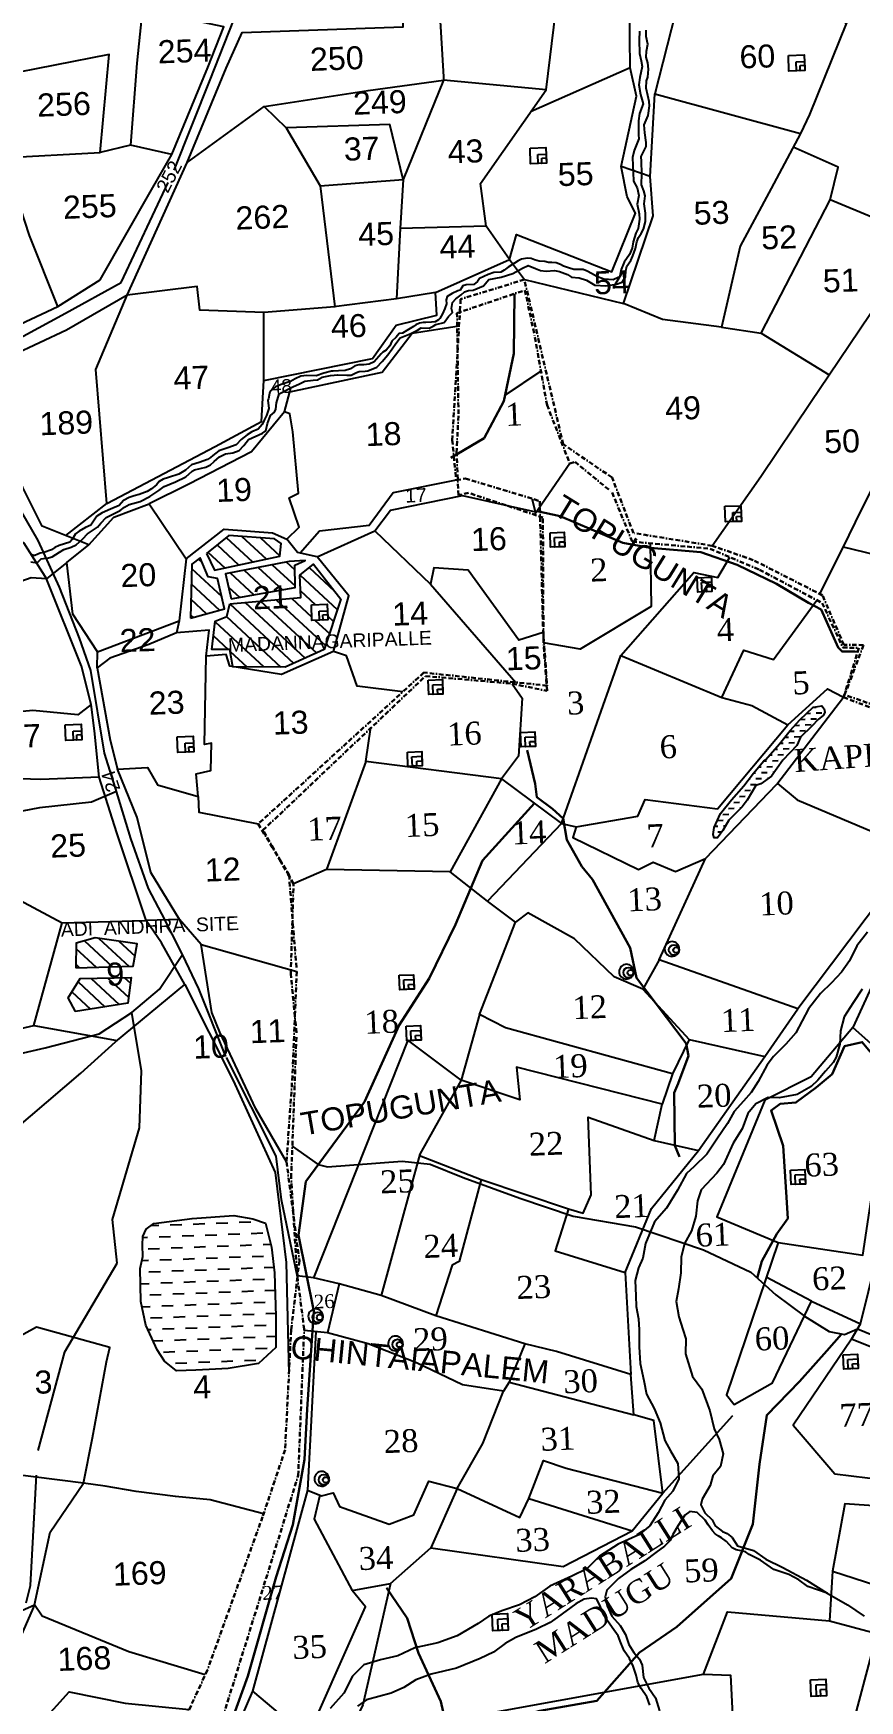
# Model space of a CAD drawing. Header units: inches. Extents: x 304037 to 460575, y 1453943 to 1639883.
# Drawn here: x 324650 to 325574, y 1598648 to 1600512 of the extents above; entities that cross this region are included whole.
import ezdxf

# ---------------------------------------------------------------- set-up
doc = ezdxf.new("R2010")
doc.units = ezdxf.units.IN
doc.header["$MEASUREMENT"] = 0
for name, pattern in [('ACAD_ISO02W100', [15, 12, -3]), ('ACAD_ISO07W100', [3, 0, -3]), ('BORDER', [1.75, 0.5, -0.25, 0.5, -0.25, 0, -0.25])]:
    doc.linetypes.add(name, pattern=pattern)
for name, color, linetype in [('CARTTRACK', 30, 'ACAD_ISO02W100'), ('NALA', 4, 'Continuous'), ('SQUAREWELL', 5, 'Continuous'), ('SURVEY_BND', 7, 'Continuous'), ('SURVEY_NO', 7, 'Continuous'), ('TEXT', 7, 'Continuous'), ('VILLAGE_AREA', 1, 'Continuous'), ('WATER_BODY', 4, 'Continuous')]:
    doc.layers.add(name, color=color, linetype=linetype)
doc.layers.add('FOOTPATH', color=150, linetype='ACAD_ISO07W100', lineweight=30)
doc.layers.add('VILL_BOUNDARY', color=6, linetype='BORDER', lineweight=30)
doc.styles.get("Standard").update_dxf_attribs({"font": 'arial.ttf'})
pattern_1 = [(135, (-592.0159, -564.5974), (-0.8838835, -0.8838835), [])]

# ---------------------------------------------------------------- blocks, each defined once
blk = doc.blocks.new('MADANAGARIAPALLE')
at = {"layer": 'VILLAGE_AREA'}
h = blk.add_hatch(dxfattribs=at)
h.set_pattern_fill('ANSI31', color=256, scale=10, angle=90, style=0)
h.set_pattern_definition(pattern_1)
h.paths.add_polyline_path([(-82.78, -131.84), (-85.28, -133.69), (-84.49, -135.53), (-77.34, -134.27), (-77.13, -132.92), (-77.84, -132.4)])
h.paths.add_polyline_path([(-87.26, -140.64), (-83.54, -139.77), (-84.17, -136.46), (-85.18, -136.23), (-85.97, -134.15), (-86.92, -134.8)])
h.paths.add_polyline_path([(-82.78, -138.72), (-75.81, -137.75), (-75.75, -134.87), (-76.34, -134.88), (-83.28, -135.98)])
h.paths.add_polyline_path([(-82.96, -139.26), (-83.31, -140.61), (-84.6, -141.08), (-85.1, -144.11), (-83.12, -144.19), (-82.87, -146.07), (-77.21, -146.33), (-72.91, -144.56), (-70.9, -139.18), (-73.7, -135.28), (-75.23, -136.44), (-75.23, -138.84)])
h.paths.add_polyline_path([(-74.11, -141.38), (-74.11, -139.68), (-72.38, -139.68), (-72.38, -141.38)], flags=16)
h.paths.add_polyline_path([(-81.05, -140.57), (-76.11, -140.57), (-76.11, -136.83), (-81.05, -136.83)], flags=24)
h.paths.add_polyline_path([(-83.69, -144.89), (-59.06, -144.89), (-59.06, -142.59), (-83.69, -142.59)], flags=9)
h = blk.add_hatch(dxfattribs=at)
h.set_pattern_fill('ANSI31', color=256, scale=10, angle=90, style=0)
h.set_pattern_definition(pattern_1)
h.paths.add_polyline_path([(-100.69, -179.26), (-102.07, -181.31), (-101.33, -182.8), (-95.63, -182.12), (-95.16, -179.36)])
h.paths.add_polyline_path([(-101.13, -178.07), (-94.89, -178.14), (-94.35, -175.74), (-98.91, -174.9), (-100.99, -175.4)])
h.paths.add_polyline_path([(-98.46, -180.84), (-95.35, -180.84), (-95.35, -177.03), (-98.46, -177.03)], flags=9)
at = {"layer": 'WATER_BODY'}
h = blk.add_hatch(dxfattribs=at)
h.set_pattern_fill('DASH', color=256, scale=10, style=0)
h.set_pattern_definition([(0, (-592.0159, -564.5974), (1.25, 1.25), [1.25, -1.25])])
h.paths.add_polyline_path([(-82.9, -221.69), (-80.96, -220.02), (-80.85, -216.68), (-80.81, -211.92), (-81.04, -209.13), (-81.59, -206.5), (-82.93, -206.01), (-84.98, -205.57), (-89.52, -205.71), (-93.68, -206.12), (-94.54, -206.68), (-94.95, -207.46), (-95.02, -208.39), (-95.02, -209.65), (-95.36, -210.92), (-95.43, -214.52), (-94.95, -217.09), (-94.35, -218.53), (-93.83, -219.8), (-93.09, -221.06), (-91.82, -222.18), (-89.74, -222.18), (-88.29, -222.14), (-86.21, -222.1)])
at = {"layer": 'CARTTRACK'}
for points in [[(-112.25, -112.84), (-107.49, -110.97), (-99.6, -107.09), (-93.45, -103.99), (-87.24, -92.03), (-82.98, -82.37), (-78.13, -71.31), (-76.72, -66.74), (-74.16, -54.86), (-72.02, -45.34), (-71.83, -44.11)], [(-112.74, -188.16), (-104.77, -186.64), (-98.84, -185.32), (-95.22, -183.14), (-92.13, -180.71), (-89.5, -177.06), (-91.56, -172.56), (-92.91, -169.77), (-94.64, -164.27), (-96.08, -158.77), (-97.15, -154.91), (-98.3, -145.92), (-99.38, -142.35), (-101.35, -136.76), (-103.49, -131.61), (-106.16, -126.56)], [(-95.99, -159.13), (-98.73, -160.19), (-104.4, -160.6), (-110.95, -161.61), (-116.5, -162.59), (-122.3, -164.34), (-126.93, -166.09), (-129.78, -168.06), (-130.68, -169.5), (-130.99, -171.72), (-129.95, -180.36), (-131.89, -180.86), (-135.55, -181.03), (-134.17, -187.08), (-132.91, -192.99), (-132.49, -194.37)], [(-78.33, -212.48), (-79.74, -204.05), (-80.14, -199.31), (-85.19, -188.3), (-87.85, -180.86), (-89.5, -177.06)], [(-113.16, -261.14), (-108.53, -244.85), (-107.16, -230.22), (-103.85, -219.66), (-97.82, -210.26), (-98.17, -205.49), (-94.85, -195.69), (-94.4, -189.51), (-95.22, -183.14)]]:
    blk.add_lwpolyline(points, dxfattribs=at)
at = {"layer": 'NALA'}
for points in [[(-36.22, -78.84), (-36.27, -79.79), (-36.29, -81.24), (-36.17, -82.07), (-36.07, -82.69), (-36.36, -83.86), (-36.51, -84.65), (-36.36, -85.69), (-36.12, -86.74), (-36.54, -87.74), (-36.7, -88.56), (-36.74, -90.07), (-36.74, -90.49), (-36.97, -91.05), (-37.29, -91.75), (-37.49, -92.48), (-37.49, -93.38), (-37.49, -94.11), (-37.48, -95.08), (-37.1, -95.79), (-36.96, -96.63), (-37.17, -97.57), (-37, -98.64), (-36.98, -99.21), (-37.14, -100.2), (-37.43, -100.7), (-37.74, -101.64), (-37.87, -102.32), (-38.19, -102.99), (-38.81, -103.82), (-39.15, -104.6), (-39.33, -105.3), (-39.52, -105.46), (-40.07, -105.66), (-41.08, -105.56), (-41.85, -105.25), (-42.39, -104.92), (-42.87, -104.62), (-43.29, -104.45), (-44.29, -104.41), (-44.86, -104.2), (-45.41, -103.98), (-45.73, -103.8), (-46.19, -103.61), (-46.64, -103.56), (-47.03, -103.52), (-47.42, -103.4), (-48.02, -103.36), (-48.52, -103.19), (-48.88, -103.05), (-49.29, -102.98), (-49.93, -103.07), (-50.3, -103.25), (-51.4, -103.89), (-51.86, -104.18), (-52.24, -104.4), (-52.98, -104.4), (-53.6, -104.59), (-54.1, -104.81), (-54.57, -105), (-54.81, -105.32), (-55.21, -105.63), (-56.03, -105.63), (-56.4, -105.73), (-56.51, -105.88), (-56.71, -106.17), (-56.98, -106.25), (-57.58, -106.52), (-58.16, -106.83), (-58.26, -107.17), (-58.26, -107.59), (-58.46, -108.1), (-58.71, -108.68), (-58.88, -108.93), (-59.01, -109.17), (-59.17, -109.32), (-59.55, -109.51), (-59.93, -109.55), (-60.55, -109.55), (-60.85, -109.55), (-61.26, -109.59), (-61.64, -109.75), (-61.91, -109.92), (-62.66, -110.34), (-63.12, -110.6), (-63.49, -110.62), (-63.82, -111.02), (-64.31, -111.44), (-64.54, -111.93), (-64.96, -112.37), (-65.35, -112.58), (-65.52, -112.75), (-66.32, -113.59), (-66.87, -113.85), (-67.46, -113.88), (-67.99, -113.88), (-68.44, -113.97), (-68.92, -114.27), (-69.5, -114.41), (-70.21, -114.43), (-70.79, -114.44), (-70.98, -114.44), (-71.82, -114.61), (-72.67, -114.87), (-73.69, -114.81), (-74.33, -114.85), (-74.95, -115.11), (-75.47, -115.41), (-76.31, -115.61), (-77.11, -115.92), (-77.69, -116.33), (-77.79, -116.52), (-77.84, -116.78), (-77.94, -117.17), (-78, -117.32), (-77.93, -118.24), (-78.22, -118.98), (-78.5, -119.48), (-78.73, -119.94), (-79.17, -120.43), (-79.85, -120.71), (-80.4, -120.99), (-81.07, -121.47), (-81.61, -122.03), (-82.55, -122.34), (-83.53, -122.61), (-84.18, -123.1), (-84.47, -123.3), (-84.78, -123.51), (-85.71, -123.8), (-86.56, -124.03), (-87.23, -124.57), (-87.95, -124.98), (-89.08, -125.32), (-89.68, -125.47), (-90.11, -125.69), (-90.42, -126.05), (-90.97, -126.46), (-91.46, -126.75), (-92.35, -127.04), (-92.9, -127.16), (-93.42, -127.33), (-94.07, -127.6), (-94.54, -128.15), (-95.51, -128.49), (-96.42, -128.87), (-97, -129.22), (-97.31, -129.64), (-97.7, -130.17), (-98.3, -130.39), (-98.98, -130.76), (-99.39, -131.03), (-99.79, -131.62), (-100.05, -131.93), (-101.22, -132.23), (-101.68, -132.44), (-102.05, -132.67), (-102.89, -132.94), (-103.31, -132.99), (-103.56, -133.09), (-103.91, -133.22), (-103.99, -133.23), (-104.22, -133.14)], [(-104.37, -133.88), (-103.68, -134.02), (-103.24, -133.62), (-102.44, -133.52), (-102.03, -133.43), (-101.19, -132.96), (-100.71, -132.68), (-99.92, -132.48), (-99.37, -132.23), (-98.64, -131.61), (-98.08, -131.07), (-96.98, -130.42), (-96.6, -129.97), (-96.01, -129.39), (-94.45, -128.69), (-93.99, -128.34), (-93.46, -128.09), (-92.26, -127.81), (-91.19, -127.3), (-90.19, -126.69), (-89.6, -126.26), (-88.35, -125.82), (-87.19, -125.3), (-86.51, -124.7), (-86.22, -124.59), (-84.99, -124.33), (-84.47, -124.11), (-84.06, -123.74), (-83.48, -123.29), (-82.82, -122.98), (-82.01, -122.91), (-81.32, -122.67), (-80.8, -122.16), (-80.27, -121.51), (-78.72, -120.87), (-78.35, -120.65), (-78.14, -119.86), (-77.79, -119.01), (-77.32, -118.65), (-77.18, -118.33), (-77.09, -117.65), (-76.75, -116.69), (-75.23, -115.97), (-74.52, -115.67), (-73.93, -115.42), (-73.01, -115.35), (-72.52, -115.32), (-72.02, -115.07), (-71.1, -114.92), (-70.31, -114.85), (-69.34, -114.95), (-68.86, -114.95), (-68.28, -114.67), (-67.99, -114.59), (-67.32, -114.56), (-67.03, -114.56), (-66.07, -114.2), (-65.45, -113.61), (-64.8, -112.89), (-64.32, -112.28), (-63.88, -111.71), (-63.42, -111.1), (-62.29, -110.72), (-61.48, -110.34), (-61.1, -110.11), (-60.23, -110.17), (-59.77, -109.97), (-59.48, -109.8), (-58.57, -109.62), (-58.08, -108.98), (-57.64, -108.57), (-57.71, -108.15), (-57.58, -107.48), (-57.2, -107.1), (-56.62, -106.7), (-56.24, -106.38), (-55.8, -106.24), (-55.28, -106.22), (-54.15, -105.82), (-53.55, -105.14), (-52.2, -104.94), (-50.93, -104.58), (-49.86, -104.05), (-49.25, -103.78), (-48.45, -104.15), (-47.91, -104.37), (-47.29, -104.47), (-46.39, -104.43), (-45.86, -104.56), (-44.99, -104.91), (-44.59, -105.23), (-43.77, -105.34), (-42.96, -105.6), (-42.09, -106.19), (-40.89, -106.3), (-39.74, -106.16), (-39.09, -105.95), (-38.74, -105.39), (-38.66, -104.75), (-38.52, -104.26), (-38.08, -103.64), (-37.84, -103.15), (-37.52, -102.38), (-37.35, -101.65), (-37.17, -101.2), (-36.85, -100.77), (-36.57, -100.3), (-36.32, -99.49), (-36.29, -98.59), (-36.39, -97.58), (-36.25, -96.72), (-36.38, -96.14), (-36.61, -95.48), (-36.55, -94.28), (-36.53, -92.95), (-36.53, -92.41), (-35.95, -91.37), (-35.96, -90.92), (-36.06, -89.89), (-36.08, -89.01), (-35.62, -88), (-35.44, -86.95), (-35.46, -86.49), (-35.56, -85.85), (-35.73, -85.02), (-35.66, -84.25), (-35.49, -83.86), (-35.39, -82.98), (-35.45, -82.29), (-35.61, -81.67), (-35.54, -81.03), (-35.37, -80.29), (-35.52, -79.45), (-35.5, -78.74)]]:
    blk.add_lwpolyline(points, dxfattribs=at)
at = {"layer": 'SQUAREWELL'}
for points in [[(-20.17, -82.07), (-18.44, -82.07), (-18.44, -83.77), (-20.17, -83.77)], [(-19.34, -82.79), (-18.44, -82.79), (-18.44, -83.77), (-19.34, -83.77)], [(-18.95, -83.2), (-18.44, -83.2), (-18.44, -83.77), (-18.95, -83.77)], [(-48.56, -91.07), (-46.83, -91.07), (-46.83, -92.77), (-48.56, -92.77)], [(-47.72, -91.79), (-46.83, -91.79), (-46.83, -92.77), (-47.72, -92.77)], [(-47.33, -92.2), (-46.83, -92.2), (-46.83, -92.77), (-47.33, -92.77)], [(-28.88, -130.67), (-27.15, -130.67), (-27.15, -132.37), (-28.88, -132.37)], [(-28.04, -131.39), (-27.15, -131.39), (-27.15, -132.37), (-28.04, -132.37)], [(-27.65, -131.81), (-27.15, -131.81), (-27.15, -132.37), (-27.65, -132.37)], [(-74.11, -139.68), (-72.38, -139.68), (-72.38, -141.38), (-74.11, -141.38)], [(-73.28, -140.4), (-72.38, -140.4), (-72.38, -141.38), (-73.28, -141.38)], [(-72.89, -140.81), (-72.38, -140.81), (-72.38, -141.38), (-72.89, -141.38)], [(-101.29, -151.69), (-99.56, -151.69), (-99.56, -153.39), (-101.29, -153.39)], [(-100.46, -152.41), (-99.56, -152.41), (-99.56, -153.39), (-100.46, -153.39)], [(-100.07, -152.82), (-99.56, -152.82), (-99.56, -153.39), (-100.07, -153.39)], [(-89.19, -153.45), (-87.46, -153.45), (-87.46, -155.15), (-89.19, -155.15)], [(-88.35, -154.17), (-87.46, -154.17), (-87.46, -155.15), (-88.35, -155.15)], [(-87.96, -154.59), (-87.46, -154.59), (-87.46, -155.15), (-87.96, -155.15)]]:
    blk.add_lwpolyline(points, close=True, dxfattribs=at)
at = {"layer": 'SURVEY_BND'}
for points in [[(-37.39, -82.76), (-37.22, -76.25), (-34.08, -63.86), (-33.59, -62.56), (-29.49, -53.89), (-25.41, -38.58), (-24.01, -33.18), (-20.41, -22.04), (-28.02, -25.14), (-36.74, -28.8), (-44.37, -31.87)], [(-6.48, -102.37), (-1.76, -98.64), (0.35, -86.47), (1.24, -81.37), (6.6, -70.27), (10.05, -58.46), (13.02, -48.09), (4.88, -40.89), (-0.58, -36), (-5.59, -31.31), (-8.4, -40.43), (-9.56, -43.83), (-14.25, -52.59), (-17.77, -66.21), (-18.8, -70.56), (-16.95, -71.24), (-16.69, -71.33), (-15.77, -78.01), (-13.73, -78.75), (-18.13, -88.55), (-19.17, -90.57)], [(-108.72, -52.35), (-98.49, -59.03), (-93.28, -63.1), (-91.31, -65.22), (-88.9, -66.33), (-90.84, -80.26), (-91.85, -89.13), (-95.17, -89.82), (-93.82, -79.22), (-105.68, -81.1), (-115.47, -82.37)], [(-87.44, -90.3), (-83.18, -81.01), (-81.26, -76.67), (-85.55, -75.63), (-86.1, -67.01), (-88.9, -66.33)], [(-46.59, -84.81), (-45.22, -76.3), (-44.05, -68.99), (-52.76, -67.46), (-53.53, -65.21)], [(-85.78, -91.23), (-81.17, -81.17), (-79.32, -77.36), (-61.83, -77.41), (-61.53, -73.09), (-57.86, -73.86), (-57.65, -82.98), (-57.66, -83.36)], [(-15.77, -78.01), (-31.7, -73.7), (-32.27, -77.15), (-34.79, -85.68)], [(-51.24, -103.05), (-50.36, -100.39), (-40.19, -104.81), (-37.37, -98.54), (-38.23, -96.72), (-38.75, -93.42), (-36.79, -85.88), (-37.39, -82.76), (-48.36, -87.15)], [(-98, -132.27), (-102.98, -130.06), (-104.91, -125.82), (-107.34, -122), (-108.54, -112.72), (-109.99, -110.37), (-112.58, -100.42), (-115.16, -89.68), (-116.4, -83.68)], [(-77.2, -85.49), (-65.87, -84.16), (-57.66, -83.36)], [(-53.64, -99.35), (-54.08, -94.69), (-46.59, -84.81), (-57.66, -83.36), (-62.43, -93.95), (-62.95, -99.25)], [(-92.85, -105.39), (-85.78, -91.23), (-77.2, -85.49), (-74.92, -87.89), (-71.46, -94.3), (-70.35, -107.48), (-78.09, -107.81)], [(-35.66, -94.61), (-34.79, -85.68), (-19.17, -90.57), (-22.59, -96.43), (-26.18, -102.55), (-28.52, -111.24), (-34.87, -110.19), (-39.04, -108.29)], [(-71.46, -94.3), (-62.43, -93.95), (-63.68, -87.93), (-74.92, -87.89)], [(-109.99, -110.37), (-100.39, -106.33), (-103.19, -98.51), (-105.29, -91.08), (-105.88, -90)], [(-105.88, -90), (-95.17, -89.82)], [(-100.39, -106.33), (-95.69, -103.62), (-89.76, -94.06), (-87.44, -90.3), (-91.85, -89.13)], [(-28.52, -111.24), (-24.25, -112.06), (-16.21, -97.88), (-15.23, -94.37), (-20.02, -92.03)], [(-49.7, -105.29), (-39.04, -108.29), (-35.47, -98.9), (-35.66, -94.61), (-38.75, -93.42)], [(-51.24, -103.05), (-53.64, -99.35), (-62.95, -99.25), (-63.63, -106.88)], [(-24.25, -112.06), (-17.02, -116.83), (-6.48, -102.37), (-16.21, -97.88)], [(-59.38, -106.33), (-51.24, -103.05), (-49.7, -105.29)], [(-6.48, -102.37), (-6.71, -105.7), (-5.93, -111.81), (-5.65, -115.34), (-10.99, -125.93), (-14.81, -132.93), (-16.29, -135.69), (-18.98, -140.53)], [(-95.89, -127.87), (-83.89, -122.12), (-78.77, -119.63), (-78.36, -115.19), (-78.09, -107.81), (-85, -107.28), (-85.22, -104.72), (-92.85, -105.39)], [(-100.44, -131.19), (-95.89, -127.87), (-96.54, -113.32), (-92.85, -105.39), (-99.55, -108.92), (-108.54, -112.72)], [(-78.36, -115.19), (-66.48, -113.22), (-63.77, -109.73), (-59.35, -108.78), (-59.38, -106.33), (-63.63, -106.88), (-70.47, -107.49)], [(-76.24, -118.64), (-75.57, -116.51), (-65.48, -114.75), (-62.1, -110.63), (-56.97, -110.04)], [(-16.2, -135.53), (-4.55, -138.84), (0.74, -140.43), (2.85, -133.55), (4.22, -127.99), (5.54, -123.39), (-1.18, -121.67), (-3.6, -119.11), (-5.65, -115.34)], [(-30.42, -134.9), (-24.87, -127.59), (-19.18, -119.77), (-17.02, -116.83)], [(-87.5, -134.19), (-83.27, -131.13), (-78.02, -131.72), (-76.51, -132.48), (-75.12, -131.21), (-76.08, -128.01), (-75.04, -127.54), (-75.41, -120.85), (-75.67, -118.88), (-76.24, -118.64), (-80, -122.86), (-86.92, -126.11), (-91.29, -128.07)], [(-100.44, -134.1), (-98, -132.27), (-95.17, -129.37), (-91.29, -128.07), (-87.5, -134.19), (-88.52, -140.9)], [(-57.9, -126.77), (-64.79, -127.86), (-67.53, -131.31), (-72.92, -131.75), (-75.1, -134.05)], [(-66.94, -131.92), (-65.14, -129.73), (-57.27, -128.46), (-49.44, -130.5), (-49.74, -129.08)], [(-124.21, -145.15), (-116.27, -137.32), (-105.08, -131.76), (-102.72, -135.78)], [(-73.29, -134.52), (-66.94, -131.92), (-61.11, -137.91), (-52.27, -148.91)], [(-71.89, -144.83), (-70.01, -138.86), (-73.29, -134.52), (-75.4, -133.97), (-76.51, -132.48)], [(-98.38, -149.58), (-99.28, -145.4), (-102.72, -135.78), (-104.4, -135.61), (-114.56, -138.81), (-115.17, -142.48), (-118.12, -144.55), (-123.51, -150.45)], [(-97.48, -143.9), (-100.01, -139.72), (-100.44, -134.1), (-102.72, -135.78)], [(-49.08, -143.63), (-51.74, -144.34), (-56.96, -136.55), (-60.68, -136.18), (-61.11, -137.91)], [(-97.59, -145.64), (-97.48, -143.9), (-88.52, -140.9), (-88.84, -142.18)], [(-87.14, -160), (-87.29, -157.52), (-85.67, -157.25), (-85.5, -154.27), (-86.27, -154.39), (-85.71, -144.81), (-85.29, -142.02), (-88.84, -142.18), (-91.89, -143.34), (-96.16, -144.65), (-97.59, -145.64), (-96.47, -153.55), (-95.81, -156.73)], [(-64.54, -149.47), (-69.48, -148.7), (-70.52, -145.37), (-71.89, -144.83), (-77.62, -147.13), (-83.2, -146), (-83.56, -144.74), (-85.71, -144.81)], [(-97.83, -157.52), (-98.14, -152.48), (-98.38, -149.58), (-99.88, -150.68), (-104.74, -150.03), (-110.76, -150.35), (-112.86, -151.13), (-116.42, -155.17)], [(-122.71, -153.36), (-116.42, -155.17), (-116.35, -156.66), (-110.06, -168.71), (-102.41, -173.13), (-93.29, -173.22), (-96.11, -163.6), (-97.83, -157.52), (-104.16, -157.52), (-116.35, -156.66)], [(-89.69, -173.27), (-92.58, -168.04), (-93.84, -162.02), (-95.81, -156.73), (-92.52, -156.64), (-91.52, -158.59), (-87.14, -160), (-87.14, -161.72), (-80.75, -163.21)], [(-105.9, -184.17), (-102.41, -173.13)], [(-87.43, -176.05), (-89.69, -173.27), (-93.29, -173.22)], [(-89.36, -180.31), (-91.72, -175.72), (-93.29, -173.22)], [(-79.05, -199.96), (-82.16, -194.09), (-85.77, -185.62), (-86.56, -183.46), (-87.43, -176.05), (-77.18, -179.36)], [(-109.31, -218.1), (-123.64, -214.85), (-125.73, -194.03), (-126.2, -189.35), (-111.77, -185.29), (-116.63, -196.66), (-110.52, -197.01), (-101.01, -189.53), (-97.11, -186.25), (-89.36, -180.31), (-84.51, -190.93), (-80.34, -201.06), (-79.48, -210.87), (-79.64, -222.89)], [(-111.77, -185.29), (-105.9, -184.17), (-96.93, -186.11)], [(-82.96, -238.02), (-88.69, -236.28), (-92.45, -235.79), (-96.68, -235.08), (-100.01, -234.38), (-102.36, -233.96), (-101.2, -229.08), (-99.39, -220.9), (-98.96, -219.36), (-106.83, -216.85), (-109.31, -218.1), (-111.52, -224.05), (-113.58, -232.1)], [(-127.77, -255.07), (-125.7, -254.03), (-117.69, -250.76), (-108.16, -246.95), (-106.17, -239.15), (-102.36, -233.96), (-110.59, -232.61), (-113.58, -232.1), (-122.55, -227.33)], [(-108.16, -246.95), (-113.62, -258.15), (-107.87, -259.73), (-104.77, -256.52), (-98.72, -257.97), (-91.81, -258.92)], [(-89.95, -255.24), (-98.11, -252.43), (-107.38, -248.2), (-108.16, -246.95)]]:
    blk.add_lwpolyline(points, dxfattribs=at)
at = {"layer": 'VILL_BOUNDARY'}
blk.add_lwpolyline([(-4.38, -156.33), (-16.65, -151.6), (-14.4, -146.27), (-16.54, -146.16), (-18.64, -140.72), (-26.02, -136.61), (-30.42, -134.9), (-38.9, -133.2), (-40.99, -127.1), (-46.16, -123.3), (-49.7, -105.29), (-56.69, -107.16), (-58.17, -122.39), (-57.9, -126.77), (-56.91, -126.61), (-48.93, -129.36), (-49.09, -143.32), (-48.87, -149.4), (-62.19, -147.48), (-80.75, -163.21), (-77.62, -168.88), (-77.18, -179.36), (-78.06, -190.65), (-79.05, -199.96), (-78.06, -210.74), (-79.23, -218.21), (-80.37, -231.17), (-83.07, -238.32), (-89.67, -254.7), (-94.05, -263.34)], dxfattribs=at)
blk.add_lwpolyline([(-4.38, -156.33), (-16.65, -151.6), (-14.4, -146.27), (-16.54, -146.16), (-18.64, -140.72), (-26.02, -136.61), (-30.42, -134.9), (-38.9, -133.2), (-40.99, -127.1), (-46.16, -123.3), (-49.7, -105.29), (-56.69, -107.16), (-58.17, -122.39), (-57.9, -126.77), (-56.91, -126.61), (-48.93, -129.36), (-49.09, -143.32), (-48.87, -149.4), (-62.19, -147.48), (-80.75, -163.21), (-77.62, -168.88), (-77.18, -179.36), (-78.06, -190.65), (-79.05, -199.96), (-78.06, -210.74), (-79.23, -218.21), (-80.37, -231.17), (-83.07, -238.32), (-89.67, -254.7), (-94.05, -263.34)], dxfattribs=at)
at = {"layer": 'VILLAGE_AREA'}
for points in [[(-85.28, -133.69), (-84.49, -135.53), (-77.34, -134.27), (-77.13, -132.92), (-77.84, -132.4), (-82.78, -131.84), (-85.28, -133.69)], [(-87.26, -140.64), (-83.54, -139.77), (-84.17, -136.46), (-85.18, -136.23), (-85.97, -134.15), (-86.92, -134.8), (-87.26, -140.64)], [(-82.96, -139.26), (-75.23, -138.84), (-75.23, -136.44), (-73.7, -135.28), (-70.9, -139.18), (-72.91, -144.56), (-77.21, -146.33), (-82.87, -146.07), (-83.12, -144.19), (-85.1, -144.11), (-84.6, -141.08), (-83.31, -140.61), (-82.96, -139.26)], [(-82.78, -138.72), (-75.81, -137.75), (-75.76, -135.32), (-74.6, -134.85), (-76.34, -134.88), (-83.28, -135.98), (-82.78, -138.72)], [(-101.13, -178.07), (-94.89, -178.14), (-94.35, -175.74), (-98.91, -174.9), (-100.99, -175.4), (-101.13, -178.07)], [(-101.33, -182.8), (-102.07, -181.31), (-100.69, -179.26), (-95.16, -179.36), (-95.63, -182.12), (-101.33, -182.8)]]:
    blk.add_lwpolyline(points, dxfattribs=at)
at = {"layer": 'WATER_BODY'}
blk.add_lwpolyline([(-95.43, -214.52), (-95.36, -210.92), (-95.02, -209.65), (-95.02, -208.39), (-94.95, -207.46), (-94.54, -206.68), (-93.68, -206.12), (-89.52, -205.71), (-84.98, -205.57), (-82.93, -206.01), (-81.59, -206.5), (-81.04, -209.13), (-80.81, -211.92), (-80.85, -216.68), (-80.96, -220.02), (-82.9, -221.69), (-86.21, -222.1), (-88.29, -222.14), (-89.74, -222.18), (-91.82, -222.18), (-93.09, -221.06), (-93.83, -219.8), (-94.35, -218.53), (-94.95, -217.09), (-95.43, -214.52)], dxfattribs=at)
at = {"layer": 'SURVEY_NO'}
for s, height, p in [('254', 2.5, (-88.54, -80.39)), ('250', 2.5, (-72.06, -81.82)), ('60', 2.5, (-25.48, -83.29)), ('256', 2.5, (-101.83, -85.68)), ('249', 2.5, (-67.57, -86.75)), ('37', 2.5, (-68.76, -91.69)), ('43', 2.5, (-57.5, -92.4)), ('55', 2.5, (-45.66, -95.31)), ('255', 2.5, (-99.44, -96.86)), ('262', 2.5, (-80.78, -98.72)), ('53', 2.5, (-31.08, -100.05)), ('45', 2.5, (-67.54, -100.99)), ('44', 2.5, (-58.77, -102.7)), ('52', 2.5, (-23.86, -102.99)), ('54', 2.5, (-42.17, -107.19)), ('51', 2.5, (-17.35, -107.91)), ('46', 2.5, (-70.87, -110.86)), ('47', 2.5, (-88.15, -115.83)), ('48', 1.5, (-77.65, -116.62)), ('189', 2.5, (-102.87, -120.22)), ('49', 2.5, (-34.96, -121.11)), ('18', 2.5, (-67.54, -122.71)), ('50', 2.5, (-17.85, -125.34)), ('19', 2.5, (-83.97, -128.16)), ('17', 1.5, (-63.5, -128.99)), ('16', 2.5, (-56.54, -134.52)), ('20', 2.5, (-94.69, -137.01)), ('21', 2.5, (-80.42, -139.95)), ('14', 2.5, (-65.38, -142.28)), ('22', 2.5, (-95.04, -144.05)), ('MADANNAGARIPALLE', 1.5, (-83.31, -144.47)), ('15', 2.5, (-53.25, -147.58)), ('23', 2.5, (-92.14, -150.95)), ('27', 2.5, (-107.83, -153.99)), ('13', 2.5, (-78.78, -153.61)), ('25', 2.5, (-103.4, -166.04)), ('12', 2.5, (-86.74, -169.26)), ('ADI  ANDHRA  SITE', 1.5, (-102.58, -174.63)), ('9', 2.5, (-97.83, -180.16)), ('10', 2.5, (-88.72, -188.41)), ('11', 2.5, (-82.52, -186.96)), ('3', 2.5, (-107.27, -224.09)), ('4', 2.5, (-90.08, -225.26)), ('169', 2.5, (-99.54, -245.21)), ('168', 2.5, (-105.89, -254.22))]:
    blk.add_text(s, height=height, dxfattribs=at).set_placement(p)
for s, height, rotation, p in [('252', 1.5, 60.2328, (-88.03, -94.58)), ('TOPUGUNTA', 2.5, 326.2534, (-47.7, -130.72)), ('24', 1.5, 106.0249, (-95.54, -158.91)), ('TOPUGUNTA', 2.5, 7.6522, (-77.15, -197.19)), ('CHINTAIAPALEM', 2.5, 352.2434, (-79.5, -221.25))]:
    blk.add_text(s, height=height, rotation=rotation, dxfattribs=at).set_placement(p)
blk = doc.blocks.new('CHINTALAPALEM')
at = {"layer": 'WATER_BODY', "linetype": 'ByBlock'}
h = blk.add_hatch(dxfattribs=at)
h.set_pattern_fill('DASH', color=256, scale=5, angle=180, style=0)
h.set_pattern_definition([(180, (-988.8612, -290.5478), (-0.625, -0.625), [0.625, -0.625])])
h.paths.add_polyline_path([(77.93, 213.95), (79.51, 215.61), (80.74, 217), (81.82, 218.1), (83.33, 219.42), (84.29, 219.54), (84.54, 219.22), (84.58, 218.85), (84.43, 218.5), (83.83, 218.07), (83.11, 217.37), (81.82, 216.22), (81.38, 215.34), (79.78, 213.79), (78.49, 212.11), (77.29, 211.34), (76.73, 211.15), (75.72, 209.59), (75.16, 208.9), (74.27, 208.11), (73.65, 207.51), (72.93, 206.43), (72.33, 205.65), (71.97, 205.66), (71.87, 206.03), (72.01, 206.79), (72.77, 208.28), (74.02, 209.72), (75.44, 211.19), (76.54, 212.52), (77.74, 213.8)])
at = {"layer": 'CARTTRACK', "linetype": 'ByBlock'}
blk.add_lwpolyline([(24.6, 173.99), (27.34, 171.88), (28.35, 171.59), (36.49, 171.88), (39.53, 171.42), (43.07, 169.8), (49.16, 167.29), (54.89, 165.1), (61.63, 163.64), (68.91, 160.82), (73.99, 158.2), (76.62, 155.62), (79.63, 153.17), (82.25, 151.38), (83.89, 150.98), (85.33, 151.52), (90.66, 149.08)], dxfattribs=at)
at = {"layer": 'FOOTPATH', "linetype": 'ByBlock'}
for points in [[(52.67, 265.81), (52.35, 259.31), (51.02, 254.17), (48.71, 250.24), (45.01, 248.22)], [(51.19, 254.82), (55.21, 257.26)], [(54.15, 242.04), (56.63, 241.39), (63.35, 238.19), (66.31, 237.51), (71.82, 236.81), (75.72, 235.29), (79.92, 233.02), (83.3, 230.8), (84.64, 230.02), (86.32, 225.81), (86.75, 225.35), (88.12, 225.29), (88.45, 225.24)], [(51.98, 216.05), (52.69, 212.34), (52.81, 210.9), (54.49, 209.53), (55.59, 208.43), (55.9, 206.1), (57.43, 203.14), (58.5, 201.68), (62.32, 194.04), (62.87, 190.75), (67.96, 183.37), (68.16, 182.03), (66.91, 179.07), (66.43, 178.06), (66.27, 172.33), (66.72, 171.07)], [(52.53, 210.23), (46.63, 204.23), (43.38, 197.41), (40.28, 191.62), (36.79, 186.7), (32.65, 178.49), (25.9, 170.08), (24.87, 164.29), (26.21, 155.94), (25.02, 145.27), (24.51, 139.82), (22.95, 132.77), (20.9, 127.18), (17.34, 116.48), (13.54, 107.18), (12.06, 103.62), (13.64, 96.07), (13.43, 94.81), (12.06, 94.59), (11.27, 94.68), (8.75, 95.28), (6.45, 95.99), (4.87, 96.86), (4.87, 96.86)], [(105.64, 196.52), (102.59, 195.2), (100.83, 194.19), (97.93, 191.82), (96.08, 189.6), (93.56, 188.02), (90.47, 184.62), (89.12, 182.25), (87.99, 181.65), (87.16, 182.74), (85.21, 182.37), (83.74, 179.39), (81.93, 178), (79.67, 176.46), (77.94, 176.38), (76.93, 175.71), (78.07, 171.79), (78.19, 166.75), (78.24, 163.85), (76.98, 162.23), (75.23, 159.32), (74.63, 157.52)], [(83.59, 151.03), (81.9, 149.29), (78.77, 146.06), (75.06, 142.56), (74.07, 137.24), (73.07, 130.74), (70.46, 124.91), (64.3, 119.89), (60.13, 117.27), (55.25, 112.19), (49, 111.37), (43.19, 110.07), (40.45, 109.71), (38.59, 110.14), (36.41, 109.67), (32.36, 106.03), (28.45, 100.66), (22.89, 95.92), (20.4, 94.92)], [(32.86, 125.48), (34.97, 122.08), (36.06, 118.21), (38.26, 112.85), (38.76, 110.1)]]:
    blk.add_lwpolyline(points, dxfattribs=at)
at = {"layer": 'NALA', "linetype": 'ByBlock'}
for points in [[(88.24, 194.67), (87, 193.23), (86.15, 191.66), (85.24, 190.43), (84.08, 189.32), (82.84, 188.21), (81.47, 186.6), (79.98, 184.06), (78.84, 182.87), (77.44, 181.58), (76.71, 180.71), (75.64, 178.93), (74.85, 177.76), (73.97, 176.86), (72.89, 175.78), (72.12, 174.5), (70.88, 172.81), (69.74, 171.24), (68.3, 169.96), (67.42, 169.23), (66.37, 167.46), (65.07, 165.55), (63.7, 164.12), (62.62, 161.79), (62.29, 160.21), (61.78, 159.16), (61.35, 157.8), (61.33, 156.15), (61.32, 154.97), (61.53, 153.62), (61.57, 152.42), (61.49, 150.56), (61.5, 148.75), (61.83, 146.87), (62.07, 145.39), (62.82, 143.77), (63.43, 142.2), (63.86, 140.25), (64.43, 139.08), (65.15, 137.7), (65.2, 136.02), (64.49, 134.71), (63.57, 133.74), (62.79, 132.41), (61.84, 131.02), (60.58, 130.09), (58.29, 129.17), (56.19, 127.96), (54.78, 126.64), (53.11, 125.88), (50.64, 124.9), (48.98, 123.83), (47.25, 123), (45.31, 122.43), (43.87, 121.92), (42.68, 121.17), (40.33, 119.91), (38.18, 119.25), (35.66, 118.79), (33.77, 118.03), (31.89, 117.64), (30.05, 117.19), (28.75, 116.02), (27.72, 114.21), (26.17, 112.6)], [(87.4, 188.49), (86.36, 187.04), (85.31, 185.56), (84.85, 184.08), (84.72, 182.62), (84.27, 181.2), (83.92, 180.63), (83.03, 179.74), (82.16, 178.8), (81.41, 178.13), (79.83, 177.31), (77.86, 177.03), (76.66, 177.14), (75.3, 176.49), (74.36, 175.49), (73.68, 173.84), (72.64, 172.33), (71.51, 170.04), (70.71, 169.13), (68.94, 167.39), (68.48, 166.21), (68.26, 164.53), (67.72, 162.96), (66.9, 161.6), (66.46, 160.14), (66.37, 158.42), (66.04, 156.72), (65.7, 155.34), (65.94, 153.64), (66.32, 152.24), (66.58, 151.23), (66.51, 149.6), (67.16, 147.1), (68.12, 145.67), (68.9, 143.27), (69.27, 141.28), (69.77, 140.11), (70.14, 138.53), (69.8, 137.16), (68.9, 136.17), (68.59, 135.13), (67.66, 133.69), (67.46, 133.07), (67.87, 132.2), (68.65, 131.4), (68.93, 130.72), (69.71, 130.07), (70.22, 129.83), (70.74, 129.37), (71.3, 128.46), (73.02, 127.86), (74.3, 126.88), (76.11, 125.87), (78.64, 124.4), (80.84, 122.89), (82.99, 121.52), (84.77, 120.2)], [(70.68, 128.24), (70.09, 128.96), (69.58, 129.38), (69.22, 129.61), (68.9, 129.85), (68.63, 130.18), (68.18, 130.88), (67.88, 131.39), (67.06, 132.26), (66.26, 132.42), (65.7, 132.01), (64.92, 130.93), (64.29, 129.98), (63.96, 129.35), (63.34, 128.74), (62.37, 128.09), (61.13, 127.22), (59.55, 126.36), (58.18, 125.44), (56.86, 124.2), (56.63, 123.51), (56.8, 122.49), (57.28, 121.37), (58.14, 120.3), (58.67, 119.3), (58.99, 118.21), (59.49, 117.29), (60.08, 116.54), (60.35, 115.88), (60.43, 114.55), (60.96, 113.34), (61.65, 112.27), (62.05, 110.84)], [(80.84, 122.89), (78.78, 123.71), (77.83, 124.47), (76.74, 125.1), (75.12, 125.69), (73.71, 126.8), (72.51, 127.44), (72.13, 127.75), (71.66, 127.9), (71.13, 128), (70.68, 128.24)], [(61.02, 111.51), (60.71, 112.41), (60.13, 113.34), (59.81, 114.02), (59.65, 114.83), (59.37, 115.83), (59, 116.67), (58.46, 117.54), (58.14, 118.42), (57.89, 119.18), (57.26, 120.14), (56.7, 120.99), (56.34, 121.65), (56.03, 122.62), (55.67, 123.3), (55.14, 123.43), (54.35, 123.32), (53.39, 122.86), (51.3, 121.48), (50.52, 120.95), (49, 120.3), (46.71, 119.49), (45.52, 118.87), (44.23, 117.99), (42.74, 117.34), (40.1, 116.4), (37.32, 115.87), (35.64, 115.3), (34.28, 114.55), (32.88, 113.99), (30.17, 113.35), (29.15, 112.73)]]:
    blk.add_lwpolyline(points, dxfattribs=at)
at = {"layer": 'SQUAREWELL', "linetype": 'ByBlock'}
for points in [[(55.47, 239.61), (57.02, 239.61), (57.02, 238.04), (55.47, 238.04)], [(55.94, 239.08), (57.02, 239.08), (57.02, 238.04), (55.94, 238.04)], [(56.45, 238.58), (57.02, 238.58), (57.02, 238.04), (56.45, 238.04)], [(71.29, 234.06), (72.84, 234.06), (72.84, 232.49), (71.29, 232.49)], [(71.76, 233.53), (72.84, 233.53), (72.84, 232.49), (71.76, 232.49)], [(72.27, 233.03), (72.84, 233.03), (72.84, 232.49), (72.27, 232.49)], [(41.51, 224.12), (43.07, 224.12), (43.07, 222.55), (41.51, 222.55)], [(41.99, 223.59), (43.07, 223.59), (43.07, 222.55), (41.99, 222.55)], [(42.5, 223.09), (43.07, 223.09), (43.07, 222.55), (42.5, 222.55)], [(38.93, 216.39), (40.49, 216.39), (40.49, 214.82), (38.93, 214.82)], [(51.35, 218), (52.9, 218), (52.9, 216.43), (51.35, 216.43)], [(51.83, 217.47), (52.9, 217.47), (52.9, 216.43), (51.83, 216.43)], [(52.33, 216.97), (52.9, 216.97), (52.9, 216.43), (52.33, 216.43)], [(39.41, 215.86), (40.49, 215.86), (40.49, 214.82), (39.41, 214.82)], [(39.91, 215.36), (40.49, 215.36), (40.49, 214.82), (39.91, 214.82)], [(37.02, 192.12), (38.58, 192.12), (38.58, 190.55), (37.02, 190.55)], [(37.5, 191.59), (38.58, 191.59), (38.58, 190.55), (37.5, 190.55)], [(38, 191.09), (38.58, 191.09), (38.58, 190.55), (38, 190.55)], [(37.56, 186.54), (39.11, 186.54), (39.11, 184.96), (37.56, 184.96)], [(38.03, 186.01), (39.11, 186.01), (39.11, 184.96), (38.03, 184.96)], [(38.54, 185.5), (39.11, 185.5), (39.11, 184.96), (38.54, 184.96)], [(78.78, 169.11), (80.34, 169.11), (80.34, 167.54), (78.78, 167.54)], [(79.26, 168.58), (80.34, 168.58), (80.34, 167.54), (79.26, 167.54)], [(79.76, 168.08), (80.34, 168.08), (80.34, 167.54), (79.76, 167.54)], [(83.67, 148.78), (85.23, 148.78), (85.23, 147.21), (83.67, 147.21)], [(84.15, 148.25), (85.23, 148.25), (85.23, 147.21), (84.15, 147.21)], [(84.65, 147.75), (85.23, 147.75), (85.23, 147.21), (84.65, 147.21)], [(44.23, 122.11), (45.91, 122.11), (45.91, 120.31), (44.23, 120.31)], [(44.83, 121.57), (45.91, 121.57), (45.91, 120.31), (44.83, 120.31)], [(45.3, 121.03), (45.91, 121.03), (45.91, 120.31), (45.3, 120.31)], [(78.62, 113.51), (80.3, 113.51), (80.3, 111.71), (78.62, 111.71)], [(79.22, 112.96), (80.3, 112.96), (80.3, 111.71), (79.22, 111.71)], [(79.69, 112.42), (80.3, 112.42), (80.3, 111.71), (79.69, 111.71)]]:
    blk.add_lwpolyline(points, close=True, dxfattribs=at)
for centre, radius in [((67.08, 193.63), 0.565), ((67.3, 193.6), 0.312), ((62.02, 191.37), 0.565), ((62.23, 191.34), 0.312), ((26.59, 155.25), 0.565), ((26.8, 155.22), 0.312), ((35.17, 151.92), 0.565), ((35.38, 151.89), 0.312), ((26.52, 137.53), 0.565), ((26.73, 137.5), 0.312)]:
    blk.add_circle(centre, radius, dxfattribs=at)
for centre in [(66.86, 193.74), (61.79, 191.48), (26.37, 155.36), (34.95, 152.04), (26.3, 137.64)]:
    blk.add_arc(centre, 0.801, 345.8827, 344.4008, dxfattribs=at)
at = {"layer": 'SURVEY_BND'}
for points in [[(57.93, 247.08), (53.86, 241.65)], [(66.32, 238.02), (66.16, 231.15), (58.22, 226.82), (54.25, 227.66)]]:
    blk.add_lwpolyline(points, dxfattribs=at)
at = {"layer": 'SURVEY_BND', "linetype": 'ByBlock'}
for points in [[(55.38, 207.92), (62.62, 225.92), (70.96, 234.65), (73.56, 234), (74.94, 236.16)], [(62.62, 225.92), (73.43, 220.9), (76.04, 225.94), (79.22, 224.8), (84.24, 231.06)], [(50.66, 223.36), (51.69, 221.72), (51.03, 215.43), (49.05, 213.06)], [(56.96, 207.47), (56.57, 206.32), (63.57, 202.56), (65.2, 203.28), (67.61, 202.18), (70.93, 203.44), (79.05, 211.21), (86.7, 220.37)], [(73.43, 220.9), (76.65, 219.88), (80.49, 217.63), (84.99, 221.38), (86.7, 220.37)], [(49.05, 213.06), (34.36, 215.54), (35.07, 219.25)], [(55.38, 207.92), (56.96, 207.47), (63.73, 208.36), (64.63, 210.14), (72.44, 208.81), (80.49, 217.63)], [(34.36, 215.54), (29.58, 203.96), (25.93, 202.56)], [(49.05, 213.06), (43.03, 203.17), (29.58, 203.96)], [(49.05, 213.06), (55.38, 207.92)], [(79.11, 211.29), (81.19, 209.42), (94.01, 203.34), (96.02, 204.52), (105.67, 206.88)], [(55.38, 207.92), (46.97, 199.8), (43.03, 203.17)], [(94.01, 203.34), (80.3, 186.66), (65.41, 192.63), (70.93, 203.44)], [(105.09, 200.06), (97.46, 201.15), (95.52, 200.16), (90.62, 193), (86.21, 184.38), (89, 181.68), (104.21, 200.19)], [(65.41, 192.63), (63.51, 189.5), (60.44, 190.97), (56.27, 195.31), (51.32, 198.32), (49.94, 197.37), (46.97, 199.8)], [(68.33, 183.82), (66.36, 180.16), (48.35, 185.93), (45.61, 187.49), (49.94, 197.37)], [(63.51, 189.5), (68.33, 183.82), (76.48, 181.63), (80.3, 186.66)], [(45.61, 187.49), (43.29, 180.42), (37.65, 185), (26.31, 159.56), (24.55, 159.87)], [(86.21, 184.38), (81.44, 179.17), (76.3, 176.86), (70.52, 164.37), (77.09, 161.31), (86.25, 159.52), (88.25, 169.84), (89, 181.68)], [(43.29, 180.42), (38.47, 172.55), (33.62, 157.34), (29.08, 158.8), (26.31, 159.56)], [(66.36, 180.16), (65.1, 176.9), (49.4, 181.58), (49.58, 177.99), (43.29, 180.42)], [(64.05, 172.95), (68.83, 171.69), (76.48, 181.63)], [(38.42, 172.4), (45.01, 169.49), (54.39, 165.92), (56, 165.36), (56.94, 167.32), (56.96, 175.81), (64.05, 172.95), (65.1, 176.9)], [(60.3, 158.71), (63.45, 165.57), (68.83, 171.69)], [(45.01, 169.49), (42.26, 160.68), (41.49, 160.3), (39.46, 154.86), (33.62, 157.34)], [(54.39, 165.92), (52.76, 161.39), (60.3, 158.71), (60.46, 147.6), (52.44, 150.42), (49.04, 151.42), (39.46, 154.86)], [(77.09, 161.31), (70.76, 144.95), (71.55, 143.86), (75.85, 146.05), (80.47, 154.74), (75.64, 157.57)], [(29.08, 158.8), (27.6, 153.51), (25.05, 153.88)], [(80.47, 154.74), (85.69, 152.07), (87.73, 159.03)], [(26.33, 153.69), (24.7, 136.46), (26.18, 135.8), (27.47, 136.06), (28.12, 134.55), (33.42, 132.38), (36.16, 133.3), (37.96, 136.89), (41, 135.97), (44, 140.76), (46.51, 146.37)], [(49.04, 151.42), (47.14, 147.3), (46.51, 146.37), (42.07, 147.23), (37.16, 149.84), (31.95, 152.14), (27.6, 153.51)], [(89.96, 148.02), (84.65, 150.42), (85.69, 152.07)], [(84.65, 150.42), (77.89, 141.34), (82.2, 135.86), (87.54, 134.96), (87.9, 139.09)], [(47.14, 147.3), (60.6, 143.19), (60.46, 147.6)], [(41, 135.97), (47.69, 132.53), (48.77, 134.56), (50.55, 138.64), (52.98, 137.67), (63.39, 134.54), (62.74, 142.49), (60.6, 143.19)], [(63.39, 134.54), (71.36, 142.67)], [(24.7, 136.46), (17.8, 114.84), (21.34, 111.6), (20.24, 107.61), (22.42, 107.23), (30.47, 123.51), (29.11, 125.35)], [(26.03, 135.87), (25.27, 133.29), (29.11, 125.35), (33.32, 125.91), (37.88, 129.62)], [(41, 135.97), (37.88, 129.62), (52.18, 126.99), (59.86, 130.55)], [(48.77, 134.56), (59.86, 130.55), (63.39, 134.54)], [(87.54, 134.96), (91.82, 133.71), (89.95, 131.78), (83.16, 132.52), (81.53, 125.24), (89.63, 122.27), (93.09, 123.42), (100.55, 122.58), (102.32, 128.83), (104.76, 128.78), (106.04, 131.32)], [(33.32, 125.91), (29.76, 112.83), (22.55, 99.19), (21.02, 96.81), (20.28, 94.9), (16.06, 95.56), (18.66, 100.07), (22.42, 107.23)], [(81.53, 125.24), (80.96, 119.86), (86.05, 118.25), (99.53, 113.42), (101.3, 117.55), (89.63, 122.27)], [(67, 114.64), (69.9, 121.31), (80.96, 119.86)], [(86.05, 118.25), (82.58, 107.07), (86.46, 105.71), (84.57, 97.73), (82.42, 97.92), (81.44, 91.16), (70.11, 94.22)], [(17.8, 114.84), (12.73, 104.33), (13.63, 97.45), (16.08, 97.61), (16.25, 102.07), (18.34, 101.88), (20.24, 107.61)], [(35.18, 110.2), (67, 114.64), (69.92, 114.38), (70.11, 94.22), (50.51, 96.77), (35.18, 110.2)]]:
    blk.add_lwpolyline(points, dxfattribs=at)
at = {"layer": 'VILL_BOUNDARY'}
for points in [[(53.84, 266.15), (54.71, 260.98), (55.72, 253.55), (57.93, 247.08), (58.51, 247.23), (62.43, 243.73), (64.38, 238.28), (72.83, 237.16), (78.11, 234.65), (84.8, 230.73), (86.84, 225.8), (88.6, 225.67), (86.7, 220.37), (99.01, 215.11)], [(11.2, 103.11), (23.74, 138.1), (25.06, 154), (24.55, 159.87), (24.33, 170.56), (25.58, 186.32), (25.21, 192.78), (25.93, 202.56), (22.84, 208.54), (41.25, 224.58), (50.66, 223.36), (54.43, 222.41), (54.25, 227.66), (54.76, 241.31), (46.78, 244.34), (45.66, 244.13), (45.65, 248.76), (46.03, 252.98), (46.33, 263.97), (53.84, 266.15)]]:
    blk.add_lwpolyline(points, dxfattribs=at)
at = {"layer": 'WATER_BODY', "linetype": 'ByBlock'}
blk.add_lwpolyline([(77.93, 213.95), (79.51, 215.61), (80.74, 217), (81.82, 218.1), (83.33, 219.42), (84.29, 219.54), (84.54, 219.22), (84.58, 218.85), (84.43, 218.5), (83.83, 218.07), (83.11, 217.37), (81.82, 216.22), (81.38, 215.34), (79.78, 213.79), (78.49, 212.11), (77.29, 211.34), (76.73, 211.15), (75.72, 209.59), (75.16, 208.9), (74.27, 208.11), (73.65, 207.51), (72.93, 206.43), (72.33, 205.65), (71.97, 205.66), (71.87, 206.03), (72.01, 206.79), (72.77, 208.28), (74.02, 209.72), (75.44, 211.19), (76.54, 212.52), (77.74, 213.8), (77.93, 213.95)], dxfattribs=at)
at = {"layer": 'SURVEY_NO', "width": 25.251, "attachment_point": 1}
for s, insert, char_height in [('{\\fTimes New Roman|b0|i0|c0|p18;1}', (51.13, 253.95), 2.5), ('{\\fTimes New Roman|b0|i0|c0|p18;2}', (59.67, 236.61), 2.5), ('{\\fTimes New Roman|b0|i0|c0|p18;4}', (73.19, 229.53), 2.5), ('{\\fTimes New Roman|b0|i0|c0|p18;3}', (56.54, 222.23), 2.5), ('{\\fTimes New Roman|b0|i0|c0|p18;5}', (81.18, 223.4), 2.5), ('{\\fTimes New Roman|b0|i0|c0|p18;16}', (43.33, 219.4), 2.5), ('{\\fTimes New Roman|b0|i0|c0|p18;6}', (66.43, 217.03), 2.5), ('{\\fTimes New Roman|b0|i0|c0|p18;17}', (27.67, 209.68), 2.5), ('{\\fTimes New Roman|b0|i0|c0|p18;15}', (38.31, 209.64), 2.5), ('{\\fTimes New Roman|b0|i0|c0|p18;14}', (49.92, 208.34), 2.5), ('{\\fTimes New Roman|b0|i0|c0|p18;7}', (64.6, 207.41), 2.5), ('{\\fTimes New Roman|b0|i0|c0|p18;13}', (62.21, 200.53), 2.5), ('{\\fTimes New Roman|b0|i0|c0|p18;10}', (76.56, 199.48), 2.5), ('{\\fTimes New Roman|b0|i0|c0|p18;12}', (55.74, 189.04), 2.5), ('{\\fTimes New Roman|b0|i0|c0|p18;18}', (33, 188.39), 2.5), ('{\\fTimes New Roman|b0|i0|c0|p18;11}', (71.87, 186.96), 2.5), ('{\\fTimes New Roman|b0|i0|c0|p18;19}', (53.37, 182.71), 2.5), ('{\\fTimes New Roman|b0|i0|c0|p18;20}', (68.9, 178.83), 2.5), ('{\\fTimes New Roman|b0|i0|c0|p18;22}', (50.38, 174.36), 2.5), ('{\\fTimes New Roman|b0|i0|c0|p18;25}', (34.01, 170.94), 2.5), ('{\\fTimes New Roman|b0|i0|c0|p18;63}', (80.3, 170.83), 2.5), ('{\\fTimes New Roman|b0|i0|c0|p18;21}', (59.4, 167.18), 2.5), ('{\\fTimes New Roman|b0|i0|c0|p18;24}', (38.43, 163.71), 2.5), ('{\\fTimes New Roman|b0|i0|c0|p18;61}', (68.13, 163.7), 2.5), ('{\\fTimes New Roman|b0|i0|c0|p18;23}', (48.38, 158.82), 2.5), ('{\\fTimes New Roman|b0|i0|c0|p18;62}', (80.62, 158.41), 2.5), ('{\\fTimes New Roman|b0|i0|c0|p18;26}', (26.24, 157.7), 1.5), ('{\\fTimes New Roman|b0|i0|c0|p18;29}', (36.89, 153.6), 2.5), ('{\\fTimes New Roman|b0|i0|c0|p18;60}', (74.1, 152.12), 2.5), ('{\\fTimes New Roman|b0|i0|c0|p18;30}', (53.05, 148.34), 2.5), ('{\\fTimes New Roman|b0|i0|c0|p18;28}', (33.22, 142.64), 2.5), ('{\\fTimes New Roman|b0|i0|c0|p18;31}', (50.31, 142.18), 2.5), ('{\\fTimes New Roman|b0|i0|c0|p18;77}', (82.98, 143.42), 2.5), ('{\\fTimes New Roman|b0|i0|c0|p18;32}', (54.98, 135.11), 2.5), ('{\\fTimes New Roman|b0|i0|c0|p18;33}', (47.1, 131.29), 2.5), ('{\\fTimes New Roman|b0|i0|c0|p18;34}', (29.95, 130.02), 2.5), ('{\\fTimes New Roman|b0|i0|c0|p18;59}', (65.35, 127.19), 2.5), ('{\\fTimes New Roman|b0|i0|c0|p18;27}', (19.3, 126.21), 1.5), ('{\\fTimes New Roman|b0|i0|c0|p18;35}', (22.32, 120.64), 2.5)]:
    blk.add_mtext(s, dxfattribs=dict(at, insert=insert, char_height=char_height))
at = {"layer": 'TEXT', "char_height": 2.5, "width": 25.251, "attachment_point": 1}
for s, insert, rotation in [('{\\fTimes New Roman|b0|i0|c0|p18;KAPILA VAGU}', (80.97, 214.93), 1.8371), ('{\\fTimes New Roman|b0|i0|c0|p18;YARABALLI MADUGU}', (46.39, 122.2), 29.8891)]:
    blk.add_mtext(s, dxfattribs=dict(at, insert=insert, rotation=rotation))

msp = doc.modelspace()

# ---------------------------------------------------------------- block references
at = {"layer": 'VILLAGE_AREA', "xscale": 10.30774339438015, "yscale": 10.30774339435447, "zscale": 10.30774339435233, "rotation": 2.131579333032909}
msp.add_blockref('MADANAGARIAPALLE', (325670.4, 1601340.1), dxfattribs=at)
at = {"layer": 'WATER_BODY', "linetype": 'ByBlock', "xscale": 10.25705948536904, "yscale": 10.25705948523682, "zscale": 10.2570594853704, "rotation": 2.390673287726939}
msp.add_blockref('CHINTALAPALEM', (324761.6, 1597474), dxfattribs=at)

doc.saveas('drawing.dxf')
